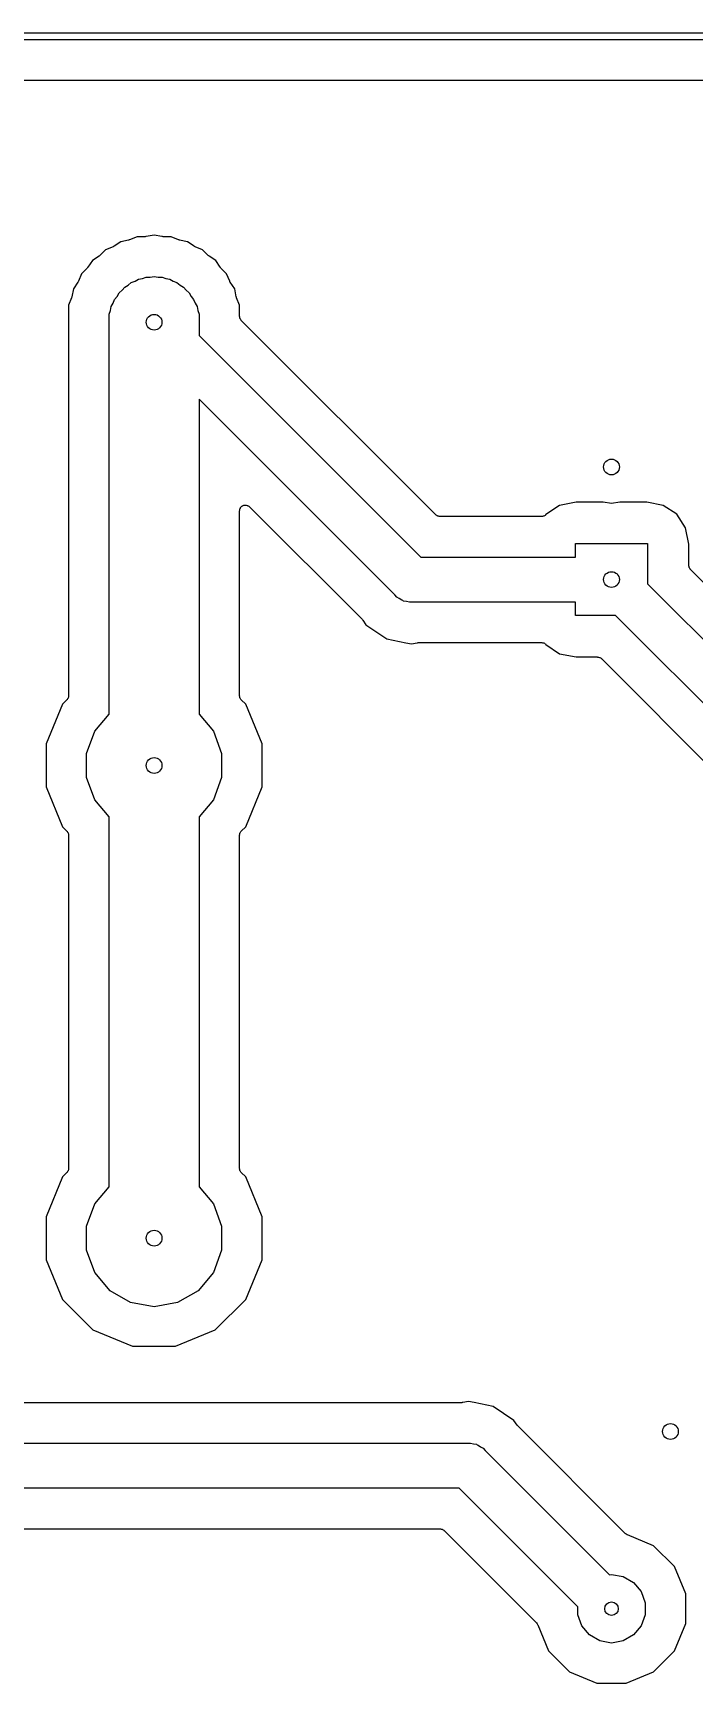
# Model space of a CAD drawing. Extents: x 110 to 212, y -130 to -57.
# Drawn here: x 144.63 to 159.31, y -93.72 to -57.08 of the extents above; entities that cross this region are included whole.
import ezdxf

# ---------------------------------------------------------------- set-up
doc = ezdxf.new("R2010")
doc.units = 0
doc.header["$MEASUREMENT"] = 0
doc.layers.add('BLACK', color=7, linetype='CONTINUOUS')

msp = doc.modelspace()

# ---------------------------------------------------------------- linework, layer by layer
at = {"layer": 'BLACK', "linetype": 'CONTINUOUS'}
for p, q in [((110.483, -57.075), (212.024, -57.075)), ((211.99, -57.225), (110.565, -57.225)), ((116.081, -58.125), (210.963, -58.125)), ((147.32, -61.5628), (147.145, -61.5976)), ((147.495, -61.5976), (147.32, -61.5628)), ((146.244, -61.8893), (146.118, -62.0153)), ((146.408, -61.821), (146.244, -61.8893)), ((146.419, -61.8143), (146.408, -61.821)), ((146.43, -61.8093), (146.419, -61.8143)), ((146.579, -61.7102), (146.43, -61.8093)), ((146.754, -61.6755), (146.579, -61.7102)), ((146.765, -61.6709), (146.754, -61.6755)), ((146.777, -61.6682), (146.765, -61.6709)), ((146.942, -61.6), (146.777, -61.6682)), ((147.12, -61.6), (146.942, -61.6)), ((147.133, -61.5978), (147.12, -61.6)), ((147.145, -61.5976), (147.133, -61.5978)), ((147.507, -61.5978), (147.495, -61.5976)), ((147.52, -61.6), (147.507, -61.5978)), ((147.698, -61.6), (147.52, -61.6)), ((147.863, -61.6682), (147.698, -61.6)), ((147.875, -61.6709), (147.863, -61.6682)), ((147.886, -61.6755), (147.875, -61.6709)), ((148.061, -61.7102), (147.886, -61.6755)), ((148.21, -61.8093), (148.061, -61.7102)), ((148.221, -61.8143), (148.21, -61.8093)), ((148.232, -61.821), (148.221, -61.8143)), ((148.396, -61.8893), (148.232, -61.821)), ((148.522, -62.0153), (148.396, -61.8893)), ((145.835, -62.2977), (145.709, -62.4237)), ((145.842, -62.2874), (145.835, -62.2977)), ((145.851, -62.2784), (145.842, -62.2874)), ((145.95, -62.1302), (145.851, -62.2784)), ((146.098, -62.0311), (145.95, -62.1302)), ((146.107, -62.0225), (146.098, -62.0311)), ((146.118, -62.0153), (146.107, -62.0225)), ((148.533, -62.0225), (148.522, -62.0153)), ((148.542, -62.0311), (148.533, -62.0225)), ((148.69, -62.1302), (148.542, -62.0311)), ((148.789, -62.2784), (148.69, -62.1302)), ((148.798, -62.2874), (148.789, -62.2784)), ((148.805, -62.2977), (148.798, -62.2874)), ((148.931, -62.4237), (148.805, -62.2977)), ((145.629, -62.6104), (145.53, -62.7587)), ((145.634, -62.599), (145.629, -62.6104)), ((145.641, -62.5885), (145.634, -62.599)), ((145.709, -62.4237), (145.641, -62.5885)), ((146.744, -62.6777), (146.812, -62.6206)), ((146.812, -62.6206), (146.896, -62.5902)), ((146.896, -62.5902), (146.973, -62.5458)), ((146.973, -62.5458), (147.06, -62.5304)), ((147.06, -62.5304), (147.144, -62.5)), ((147.144, -62.5), (147.233, -62.5)), ((147.233, -62.5), (147.32, -62.4846)), ((147.32, -62.4846), (147.407, -62.5)), ((147.407, -62.5), (147.496, -62.5)), ((147.496, -62.5), (147.58, -62.5304)), ((147.58, -62.5304), (147.667, -62.5458)), ((147.667, -62.5458), (147.744, -62.5902)), ((147.744, -62.5902), (147.828, -62.6206)), ((147.828, -62.6206), (147.896, -62.6777)), ((148.999, -62.5885), (148.931, -62.4237)), ((149.006, -62.599), (148.999, -62.5885)), ((149.011, -62.6104), (149.006, -62.599)), ((149.11, -62.7587), (149.011, -62.6104)), ((145.488, -62.9573), (145.42, -63.1221)), ((145.491, -62.9452), (145.488, -62.9573)), ((145.495, -62.9335), (145.491, -62.9452)), ((145.53, -62.7587), (145.495, -62.9335)), ((146.41, -63.0758), (146.441, -62.9923)), ((146.441, -62.9923), (146.498, -62.9242)), ((146.498, -62.9242), (146.542, -62.8473)), ((146.542, -62.8473), (146.61, -62.7902)), ((146.61, -62.7902), (146.667, -62.7221)), ((146.667, -62.7221), (146.744, -62.6777)), ((147.896, -62.6777), (147.973, -62.7221)), ((147.973, -62.7221), (148.03, -62.7902)), ((148.03, -62.7902), (148.098, -62.8473)), ((148.098, -62.8473), (148.142, -62.9242)), ((148.142, -62.9242), (148.199, -62.9923)), ((148.199, -62.9923), (148.23, -63.0758)), ((149.145, -62.9335), (149.11, -62.7587)), ((149.149, -62.9452), (149.145, -62.9335)), ((149.152, -62.9573), (149.149, -62.9452)), ((149.22, -63.1221), (149.152, -62.9573)), ((145.42, -63.1221), (145.42, -63.3004)), ((145.42, -63.3004), (145.42, -71.7983)), ((146.32, -63.3237), (146.35, -63.2402)), ((146.32, -63.4125), (146.32, -63.3237)), ((146.35, -63.2402), (146.366, -63.1527)), ((146.366, -63.1527), (146.41, -63.0758)), ((148.23, -63.0758), (148.274, -63.1527)), ((148.274, -63.1527), (148.29, -63.2402)), ((148.29, -63.2402), (148.32, -63.3237)), ((148.32, -63.3237), (148.32, -63.7929)), ((149.22, -63.3675), (149.22, -63.1221)), ((149.221, -63.373), (149.22, -63.3675)), ((149.22, -63.3786), (149.221, -63.373)), ((149.225, -63.3946), (149.22, -63.3786)), ((149.228, -63.4109), (149.225, -63.3946)), ((146.32, -72.2032), (146.32, -63.4125)), ((149.23, -63.4158), (149.228, -63.4109)), ((149.232, -63.4212), (149.23, -63.4158)), ((149.241, -63.4348), (149.232, -63.4212)), ((149.25, -63.4491), (149.241, -63.4348)), ((149.254, -63.4527), (149.25, -63.4491)), ((149.257, -63.4573), (149.254, -63.4527)), ((153.578, -67.7778), (149.257, -63.4573)), ((148.32, -63.7929), (153.242, -68.715)), ((152.666, -69.5531), (148.32, -65.2071)), ((148.32, -65.2071), (148.32, -72.2032)), ((149.22, -67.6865), (149.223, -67.6702)), ((149.22, -71.7983), (149.22, -67.6865)), ((149.223, -67.6702), (149.224, -67.6536)), ((149.224, -67.6536), (149.227, -67.6486)), ((149.227, -67.6486), (149.228, -67.6431)), ((149.228, -67.6431), (149.236, -67.6287)), ((149.236, -67.6287), (149.243, -67.6137)), ((149.243, -67.6137), (149.247, -67.6097)), ((149.247, -67.6097), (149.25, -67.6049)), ((149.25, -67.6049), (149.262, -67.5942)), ((149.262, -67.5942), (149.274, -67.5825)), ((149.274, -67.5825), (149.279, -67.5801)), ((149.279, -67.5801), (149.284, -67.5765)), ((149.284, -67.5765), (149.299, -67.5708)), ((149.299, -67.5708), (149.314, -67.5638)), ((149.314, -67.5638), (149.32, -67.5633)), ((149.32, -67.5633), (149.325, -67.5614)), ((149.325, -67.5614), (149.342, -67.5614)), ((149.342, -67.5614), (149.358, -67.56)), ((149.358, -67.56), (149.363, -67.5614)), ((149.363, -67.5614), (149.369, -67.5614)), ((149.369, -67.5614), (149.385, -67.5671)), ((149.385, -67.5671), (149.401, -67.5714)), ((149.401, -67.5714), (149.405, -67.5746)), ((149.405, -67.5746), (149.41, -67.5765)), ((149.41, -67.5765), (149.423, -67.5872)), ((149.423, -67.5872), (149.437, -67.5967)), ((149.437, -67.5967), (151.939, -70.0986)), ((153.582, -67.781), (153.578, -67.7778)), ((153.586, -67.7853), (153.582, -67.781)), ((153.6, -67.7936), (153.586, -67.7853)), ((153.614, -67.8031), (153.6, -67.7936)), ((155.99, -67.7984), (155.974, -67.8073)), ((156.006, -67.7904), (155.99, -67.7984)), ((156.009, -67.7874), (156.006, -67.7904)), ((156.012, -67.7853), (156.009, -67.7874)), ((156.024, -67.7715), (156.012, -67.7853)), ((156.025, -67.7702), (156.024, -67.7715)), ((156.329, -67.5672), (156.025, -67.7702)), ((156.693, -67.4949), (156.329, -67.5672)), ((157.296, -67.4949), (156.693, -67.4949)), ((157.48, -67.5273), (157.296, -67.4949)), ((157.664, -67.4949), (157.48, -67.5273)), ((158.267, -67.4949), (157.664, -67.4949)), ((158.631, -67.5672), (158.267, -67.4949)), ((158.929, -67.7661), (158.631, -67.5672)), ((159.128, -68.0638), (158.929, -67.7661)), ((153.619, -67.8045), (153.614, -67.8031)), ((153.624, -67.8073), (153.619, -67.8045)), ((153.64, -67.8102), (153.624, -67.8073)), ((153.656, -67.8145), (153.64, -67.8102)), ((153.662, -67.814), (153.656, -67.8145)), ((153.668, -67.815), (153.662, -67.814)), ((155.931, -67.815), (153.668, -67.815)), ((155.948, -67.8119), (155.931, -67.815)), ((155.966, -67.8099), (155.948, -67.8119)), ((155.97, -67.8081), (155.966, -67.8099)), ((155.974, -67.8073), (155.97, -67.8081)), ((159.2, -68.4275), (159.128, -68.0638)), ((156.68, -68.715), (156.68, -68.415)), ((156.68, -68.415), (158.28, -68.415)), ((158.28, -68.415), (158.28, -69.3079)), ((159.2, -68.9026), (159.2, -68.4275)), ((153.242, -68.715), (156.68, -68.715)), ((159.201, -68.9081), (159.2, -68.9026)), ((159.201, -68.9137), (159.201, -68.9081)), ((159.205, -68.9297), (159.201, -68.9137)), ((159.208, -68.9461), (159.205, -68.9297)), ((159.211, -68.9509), (159.208, -68.9461)), ((159.212, -68.9563), (159.211, -68.9509)), ((159.222, -68.9699), (159.212, -68.9563)), ((159.23, -68.9843), (159.222, -68.9699)), ((159.234, -68.9878), (159.23, -68.9843)), ((159.237, -68.9924), (159.234, -68.9878)), ((162.174, -71.9287), (159.237, -68.9924)), ((152.709, -69.6039), (152.666, -69.5531)), ((152.766, -69.6371), (152.709, -69.6039)), ((158.28, -69.3079), (161.628, -72.656)), ((152.82, -69.6751), (152.766, -69.6371)), ((152.842, -69.6809), (152.82, -69.6751)), ((152.861, -69.6921), (152.842, -69.6809)), ((152.927, -69.7036), (152.861, -69.6921)), ((152.991, -69.7208), (152.927, -69.7036)), ((153.057, -69.715), (152.991, -69.7208)), ((156.68, -69.715), (153.057, -69.715)), ((156.68, -70.015), (156.68, -69.715)), ((151.939, -70.0986), (151.946, -70.1088)), ((151.946, -70.1088), (151.955, -70.1178)), ((151.955, -70.1178), (152.026, -70.2243)), ((152.026, -70.2243), (152.489, -70.5338)), ((157.573, -70.015), (156.68, -70.015)), ((160.79, -73.2321), (157.573, -70.015)), ((152.489, -70.5338), (152.909, -70.6174)), ((152.909, -70.6174), (153.035, -70.6424)), ((153.035, -70.6424), (153.161, -70.6174)), ((153.161, -70.6174), (153.173, -70.6172)), ((153.173, -70.6172), (153.185, -70.615)), ((153.185, -70.615), (155.931, -70.615)), ((155.931, -70.615), (155.948, -70.6181)), ((155.948, -70.6181), (155.966, -70.6201)), ((155.966, -70.6201), (155.97, -70.6219)), ((155.97, -70.6219), (155.974, -70.6227)), ((155.974, -70.6227), (155.99, -70.6316)), ((155.99, -70.6316), (156.006, -70.6396)), ((156.006, -70.6396), (156.009, -70.6426)), ((156.009, -70.6426), (156.012, -70.6447)), ((156.012, -70.6447), (156.024, -70.6585)), ((156.024, -70.6585), (156.025, -70.6598)), ((156.025, -70.6598), (156.329, -70.8628)), ((156.329, -70.8628), (156.693, -70.9351)), ((156.693, -70.9351), (157.168, -70.9351)), ((157.168, -70.9351), (157.173, -70.9361)), ((157.173, -70.9361), (157.179, -70.9356)), ((157.179, -70.9356), (157.195, -70.9399)), ((157.195, -70.9399), (157.211, -70.9428)), ((157.211, -70.9428), (157.216, -70.9456)), ((157.216, -70.9456), (157.221, -70.947)), ((157.221, -70.947), (157.235, -70.9565)), ((157.235, -70.9565), (157.249, -70.9648)), ((157.249, -70.9648), (157.253, -70.9691)), ((157.253, -70.9691), (157.257, -70.9723)), ((157.257, -70.9723), (159.853, -73.5677)), ((145.415, -71.8254), (145.412, -71.8417)), ((145.42, -71.8093), (145.415, -71.8254)), ((145.42, -71.7983), (145.419, -71.8038)), ((145.419, -71.8038), (145.42, -71.8093)), ((149.221, -71.8038), (149.22, -71.7983)), ((149.22, -71.8094), (149.221, -71.8038)), ((149.225, -71.8254), (149.22, -71.8094)), ((149.228, -71.8417), (149.225, -71.8254)), ((145.285, -71.9855), (144.92, -72.8676)), ((145.383, -71.8881), (145.285, -71.9855)), ((145.386, -71.8835), (145.383, -71.8881)), ((145.39, -71.8799), (145.386, -71.8835)), ((145.399, -71.8655), (145.39, -71.8799)), ((145.408, -71.852), (145.399, -71.8655)), ((145.41, -71.8466), (145.408, -71.852)), ((145.412, -71.8417), (145.41, -71.8466)), ((149.23, -71.8466), (149.228, -71.8417)), ((149.232, -71.852), (149.23, -71.8466)), ((149.241, -71.8655), (149.232, -71.852)), ((149.25, -71.8799), (149.241, -71.8655)), ((149.254, -71.8835), (149.25, -71.8799)), ((149.257, -71.8881), (149.254, -71.8835)), ((149.355, -71.9855), (149.257, -71.8881)), ((149.72, -72.8676), (149.355, -71.9855)), ((146.001, -72.5834), (146.32, -72.2032)), ((148.32, -72.2032), (148.639, -72.5834)), ((144.92, -72.8676), (144.92, -73.8224)), ((145.82, -73.0805), (146.001, -72.5834)), ((148.639, -72.5834), (148.82, -73.0805)), ((149.72, -73.8224), (149.72, -72.8676)), ((145.82, -73.6095), (145.82, -73.0805)), ((148.82, -73.0805), (148.82, -73.6095)), ((146.001, -74.1066), (145.82, -73.6095)), ((148.82, -73.6095), (148.639, -74.1066)), ((144.92, -73.8224), (145.285, -74.7045)), ((149.355, -74.7045), (149.72, -73.8224)), ((146.32, -74.4868), (146.001, -74.1066)), ((148.639, -74.1066), (148.32, -74.4868)), ((145.285, -74.7045), (145.383, -74.8019)), ((146.32, -82.7032), (146.32, -74.4868)), ((148.32, -74.4868), (148.32, -82.7032)), ((149.257, -74.8019), (149.355, -74.7045)), ((145.383, -74.8019), (145.386, -74.8065)), ((145.386, -74.8065), (145.39, -74.8101)), ((145.39, -74.8101), (145.399, -74.8245)), ((145.399, -74.8245), (145.408, -74.838)), ((145.408, -74.838), (145.41, -74.8434)), ((145.41, -74.8434), (145.412, -74.8483)), ((145.412, -74.8483), (145.415, -74.8646)), ((145.415, -74.8646), (145.42, -74.8807)), ((145.42, -74.8807), (145.419, -74.8862)), ((145.419, -74.8862), (145.42, -74.8917)), ((145.42, -74.8917), (145.42, -82.2983)), ((149.22, -74.8806), (149.225, -74.8646)), ((149.221, -74.8862), (149.22, -74.8806)), ((149.22, -74.8917), (149.221, -74.8862)), ((149.22, -82.2983), (149.22, -74.8917)), ((149.225, -74.8646), (149.228, -74.8483)), ((149.228, -74.8483), (149.23, -74.8434)), ((149.23, -74.8434), (149.232, -74.838)), ((149.232, -74.838), (149.241, -74.8245)), ((149.241, -74.8245), (149.25, -74.8101)), ((149.25, -74.8101), (149.254, -74.8065)), ((149.254, -74.8065), (149.257, -74.8019)), ((145.383, -82.3881), (145.285, -82.4855)), ((145.386, -82.3835), (145.383, -82.3881)), ((145.39, -82.3799), (145.386, -82.3835)), ((145.399, -82.3655), (145.39, -82.3799)), ((145.408, -82.352), (145.399, -82.3655)), ((145.41, -82.3466), (145.408, -82.352)), ((145.412, -82.3417), (145.41, -82.3466)), ((145.415, -82.3254), (145.412, -82.3417)), ((145.42, -82.3094), (145.415, -82.3254)), ((145.42, -82.2983), (145.419, -82.3038)), ((145.419, -82.3038), (145.42, -82.3094)), ((149.221, -82.3038), (149.22, -82.2983)), ((149.22, -82.3094), (149.221, -82.3038)), ((149.225, -82.3254), (149.22, -82.3094)), ((149.228, -82.3417), (149.225, -82.3254)), ((149.23, -82.3466), (149.228, -82.3417)), ((149.232, -82.352), (149.23, -82.3466)), ((149.241, -82.3655), (149.232, -82.352)), ((149.25, -82.3799), (149.241, -82.3655)), ((149.254, -82.3835), (149.25, -82.3799)), ((149.257, -82.3881), (149.254, -82.3835)), ((149.355, -82.4855), (149.257, -82.3881)), ((145.285, -82.4855), (144.92, -83.3676)), ((146.001, -83.0834), (146.32, -82.7032)), ((148.32, -82.7032), (148.639, -83.0834)), ((149.72, -83.3676), (149.355, -82.4855)), ((145.82, -83.5805), (146.001, -83.0834)), ((148.639, -83.0834), (148.82, -83.5805)), ((144.92, -83.3676), (144.92, -84.3224)), ((149.72, -84.3224), (149.72, -83.3676)), ((145.82, -84.1095), (145.82, -83.5805)), ((148.82, -83.5805), (148.82, -84.1095)), ((146.001, -84.6066), (145.82, -84.1095)), ((148.82, -84.1095), (148.639, -84.6066)), ((144.92, -84.3224), (145.285, -85.2045)), ((146.341, -85.0118), (146.001, -84.6066)), ((148.639, -84.6066), (148.299, -85.0118)), ((149.355, -85.2045), (149.72, -84.3224)), ((146.799, -85.2763), (146.341, -85.0118)), ((148.299, -85.0118), (147.841, -85.2763)), ((145.285, -85.2045), (145.961, -85.8796)), ((147.32, -85.3681), (146.799, -85.2763)), ((147.841, -85.2763), (147.32, -85.3681)), ((148.679, -85.8796), (149.355, -85.2045)), ((145.961, -85.8796), (146.843, -86.245)), ((147.797, -86.245), (148.679, -85.8796)), ((146.843, -86.245), (147.797, -86.245)), ((154.155, -87.5), (137.528, -87.5)), ((154.167, -87.4978), (154.155, -87.5)), ((154.179, -87.4976), (154.167, -87.4978)), ((154.305, -87.4726), (154.179, -87.4976)), ((154.431, -87.4976), (154.305, -87.4726)), ((154.851, -87.5812), (154.431, -87.4976)), ((154.431, -87.4976), (154.431, -87.4976)), ((155.314, -87.8907), (154.851, -87.5812)), ((155.386, -87.9972), (155.314, -87.8907)), ((155.394, -88.0062), (155.386, -87.9972)), ((155.401, -88.0164), (155.394, -88.0062)), ((157.793, -90.4083), (155.401, -88.0164)), ((137.15, -88.4), (154.283, -88.4)), ((154.283, -88.4), (154.349, -88.3942)), ((154.349, -88.3942), (154.413, -88.4114)), ((154.413, -88.4114), (154.479, -88.4229)), ((154.479, -88.4229), (154.498, -88.4341)), ((154.498, -88.4341), (154.52, -88.4399)), ((154.52, -88.4399), (154.574, -88.4779)), ((154.574, -88.4779), (154.631, -88.5111)), ((154.631, -88.5111), (154.674, -88.5619)), ((154.674, -88.5619), (157.434, -91.3216)), ((154.098, -89.4), (137.15, -89.4)), ((156.73, -92.0321), (154.098, -89.4)), ((137.528, -90.3), (153.672, -90.3)), ((153.672, -90.3), (153.678, -90.301)), ((153.678, -90.301), (153.684, -90.3005)), ((153.684, -90.3005), (153.7, -90.3048)), ((153.7, -90.3048), (153.716, -90.3077)), ((153.716, -90.3077), (153.721, -90.3105)), ((153.721, -90.3105), (153.726, -90.3119)), ((153.726, -90.3119), (153.74, -90.3214)), ((153.74, -90.3214), (153.754, -90.3297)), ((153.754, -90.3297), (153.758, -90.334)), ((153.758, -90.334), (153.762, -90.3372)), ((153.762, -90.3372), (155.813, -92.3882)), ((157.796, -90.4099), (157.793, -90.4083)), ((157.797, -90.4122), (157.796, -90.4099)), ((157.814, -90.4226), (157.797, -90.4122)), ((157.829, -90.4336), (157.814, -90.4226)), ((157.832, -90.4344), (157.829, -90.4336)), ((157.834, -90.4359), (157.832, -90.4344)), ((158.415, -90.6762), (157.834, -90.4359)), ((158.879, -91.1403), (158.415, -90.6762)), ((159.13, -91.7468), (158.879, -91.1403)), ((157.434, -91.3216), (157.48, -91.3134)), ((157.48, -91.3134), (157.74, -91.3594)), ((157.74, -91.3594), (157.97, -91.4916)), ((157.97, -91.4916), (158.14, -91.6942)), ((158.14, -91.6942), (158.23, -91.9428)), ((158.23, -91.9428), (158.23, -92.2072)), ((159.13, -92.4032), (159.13, -91.7468)), ((156.73, -92.2072), (156.73, -92.0321)), ((156.82, -92.4558), (156.73, -92.2072)), ((158.23, -92.2072), (158.14, -92.4558)), ((155.813, -92.3882), (155.815, -92.3905)), ((155.815, -92.3905), (155.817, -92.3922)), ((155.817, -92.3922), (155.828, -92.4085)), ((155.828, -92.4085), (155.839, -92.4244)), ((155.839, -92.4244), (155.839, -92.4271)), ((155.839, -92.4271), (155.841, -92.4294)), ((155.841, -92.4294), (156.081, -93.0096)), ((156.99, -92.6584), (156.82, -92.4558)), ((157.22, -92.7906), (156.99, -92.6584)), ((157.97, -92.6584), (157.74, -92.7906)), ((158.14, -92.4558), (157.97, -92.6584)), ((158.879, -93.0096), (159.13, -92.4032)), ((156.081, -93.0096), (156.545, -93.4738)), ((157.48, -92.8366), (157.22, -92.7906)), ((157.74, -92.7906), (157.48, -92.8366)), ((158.415, -93.4738), (158.879, -93.0096)), ((156.545, -93.4738), (157.152, -93.725)), ((157.152, -93.725), (157.808, -93.725)), ((157.808, -93.725), (158.415, -93.4738))]:
    msp.add_line(p, q, dxfattribs=at)
at = {"layer": 'BLACK'}
for centre, radius in [((147.32, -63.5), 0.175), ((147.32, -63.5), 0.175), ((157.48, -66.715), 0.175), ((157.48, -66.715), 0.175), ((157.48, -69.215), 0.175), ((157.48, -69.215), 0.175), ((147.32, -73.345), 0.175), ((147.32, -73.345), 0.175), ((147.32, -83.845), 0.175), ((147.32, -83.845), 0.175), ((158.79, -88.138), 0.175), ((158.79, -88.138), 0.175), ((157.48, -92.075), 0.15)]:
    msp.add_circle(centre, radius, dxfattribs=at)

doc.saveas('drawing.dxf')
